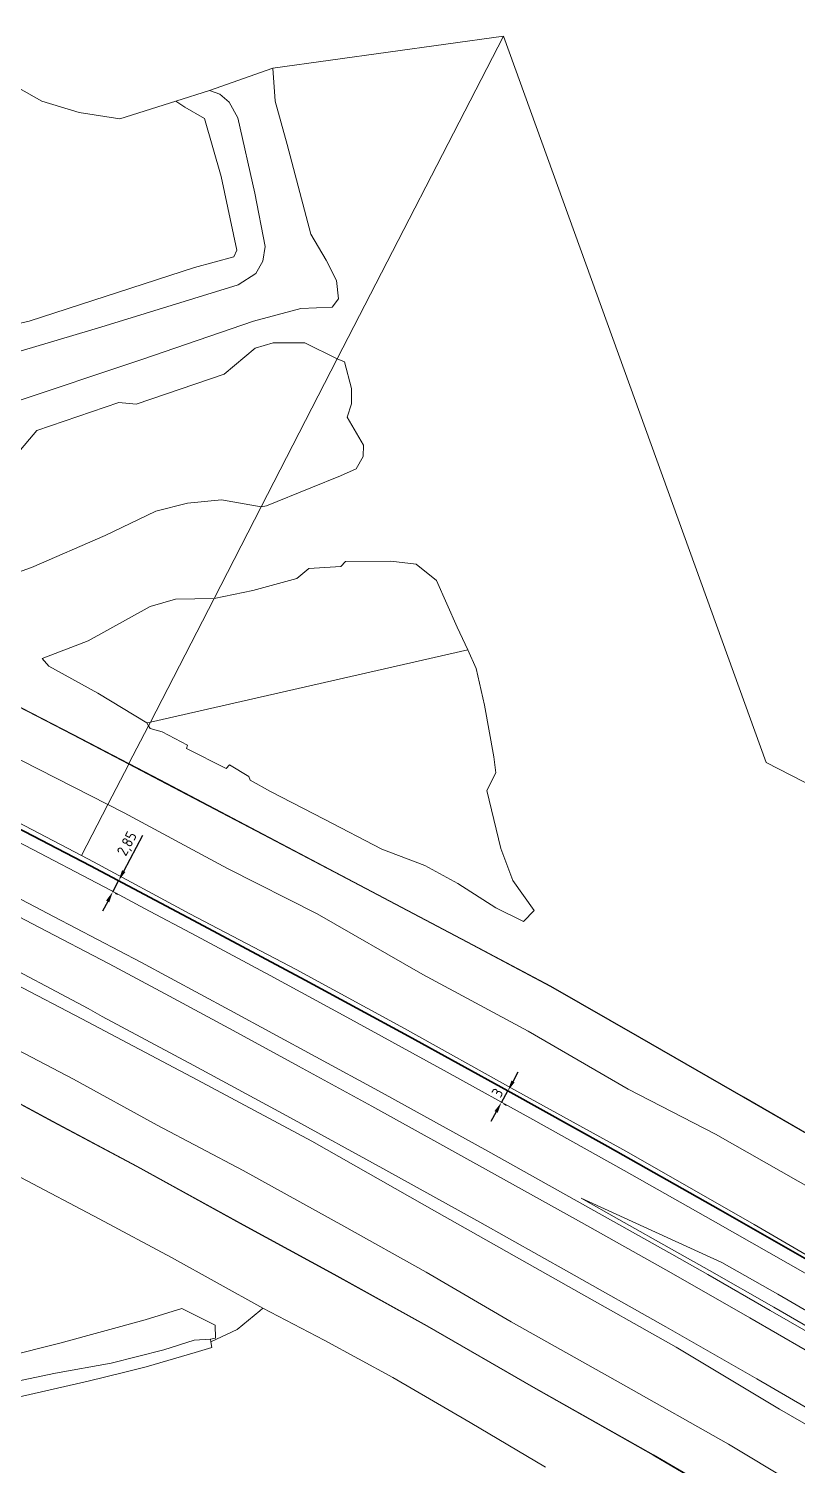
# Model space of a CAD drawing. Header units: metres. Extents: x 112942 to 118371, y 496117 to 499046.
# Drawn here: x 114003.4 to 114179.6, y 498168.8 to 498498.1 of the extents above; entities that cross this region are included whole.
import ezdxf

# ---------------------------------------------------------------- set-up
doc = ezdxf.new("R2010")
doc.units = ezdxf.units.M
for name, color, linetype, lineweight in [('B-WE-OG-TOPOKAART-G', 253, 'Continuous', 18), ('N-WE-KL-DATA_GLASVEZEL-G', 90, 'KL-GLASVEZEL-N', 35), ('N-WE-KL-DATA_GLASVEZEL-M', 7, 'Continuous', 18)]:
    doc.layers.add(name, color=color, linetype=linetype, lineweight=lineweight)
doc.styles.add('ISO', font='isocp.shx')
doc.linetypes.add('KL-GLASVEZEL-N', pattern='A,4,-1,[101,NLCS.SHX,S=0.5,R=0,X=0,Y=0],-1,4,-1,["G",Standard,S=1,R=0,X=-0.25,Y=-0.5],-1.5', length=12.5)
doc.dimstyles.new('ISO', dxfattribs={"dimtxt": 2.5, "dimasz": 2.5, "dimexe": 1.25, "dimexo": 0.625, "dimtad": 1, "dimtxsty": 'ISO', "dimcen": 2.5, "dimadec": 0, "dimazin": 0, "dimtfac": 1, "dimtmove": 0, "dimatfit": 3, "dimfxl": 1, "dimarcsym": 0})

# ---------------------------------------------------------------- blocks, each defined once
blk = doc.blocks.new('*D57')
at = {"layer": 'Defpoints', "color": 0, "transparency": 16777216}
for p in [(114113.19, 498254.61), (114113.19, 498254.61), (114111.73, 498251.99)]:
    blk.add_point(p, dxfattribs=at)
at = {"layer": 'N-WE-KL-DATA_GLASVEZEL-M', "color": 0, "lineweight": -2, "transparency": 16777216}
for p, q in [((114114.4, 498256.79), (114115.61, 498258.98)), ((114111.73, 498251.99), (114113.19, 498254.61)), ((114113.73, 498254.3), (114114.28, 498254)), ((114110.52, 498249.8), (114109.3, 498247.61)), ((114112.28, 498251.68), (114112.82, 498251.38))]:
    blk.add_line(p, q, dxfattribs=at)
at = {"layer": 'N-WE-KL-DATA_GLASVEZEL-M', "color": 0, "transparency": 16777216}
for points in [[(114114.03, 498257), (114114.76, 498256.59), (114113.19, 498254.61)], [(114110.15, 498250), (114110.88, 498249.6), (114111.73, 498251.99)]]:
    blk.add_solid(points, dxfattribs=at)
at = {"layer": 'N-WE-KL-DATA_GLASVEZEL-M', "color": 0, "transparency": 16777216, "insert": (114110.82, 498254.21), "char_height": 2.5, "attachment_point": 5, "rotation": 60.9563, "style": 'ISO'}
blk.add_mtext('3', dxfattribs=at)
blk = doc.blocks.new('*D58')
at = {"layer": 'Defpoints', "color": 0, "transparency": 16777216}
for p in [(114023.97, 498302.79), (114023.97, 498302.79), (114022.63, 498300.28)]:
    blk.add_point(p, dxfattribs=at)
at = {"layer": 'N-WE-KL-DATA_GLASVEZEL-M', "color": 0, "lineweight": -2, "transparency": 16777216}
for p, q in [((114025.14, 498305), (114029.5, 498313.21)), ((114022.63, 498300.28), (114023.97, 498302.79)), ((114023.42, 498303.09), (114022.86, 498303.38)), ((114023.18, 498299.98), (114023.73, 498299.69)), ((114021.46, 498298.07), (114020.28, 498295.86))]:
    blk.add_line(p, q, dxfattribs=at)
at = {"layer": 'N-WE-KL-DATA_GLASVEZEL-M', "color": 0, "transparency": 16777216}
for points in [[(114024.77, 498305.2), (114025.51, 498304.81), (114023.97, 498302.79)], [(114021.09, 498298.26), (114021.82, 498297.87), (114022.63, 498300.28)]]:
    blk.add_solid(points, dxfattribs=at)
at = {"layer": 'N-WE-KL-DATA_GLASVEZEL-M', "color": 0, "transparency": 16777216, "insert": (114026.09, 498311.18), "char_height": 2.5, "attachment_point": 5, "rotation": 62.0055, "style": 'ISO'}
blk.add_mtext('2,85', dxfattribs=at)

msp = doc.modelspace()

# ---------------------------------------------------------------- linework, layer by layer
at = {"layer": 'B-WE-OG-TOPOKAART-G'}
for points in [[(113971.416, 498501.22, -1.132), (114006.362, 498481.469, -1.132), (114014.941, 498478.868, -0.636), (114024.256, 498477.401, -1.08), (114037.073, 498481.455, -1.126), (114039.124, 498480.136, -1.135), (114043.695, 498477.537, -1.144), (114047.498, 498464.212, -1.138), (114051.053, 498447.369, -1.201), (114050.405, 498445.816, -1.201), (114041.337, 498443.381, -1.219), (114003.441, 498431.064, -1.17), (113976.757, 498425.05, -1.144)], [(113999.112, 498412.212, -0.927), (114029.327, 498422.234, -0.924), (114054.859, 498431.062, -0.924), (114065.764, 498433.939, -0.921), (114072.955, 498434.291, -0.913), (114074.399, 498436.192, -0.913), (114073.94, 498440.373, -0.962), (114071.565, 498445.033, -0.962), (114068.013, 498450.985, -0.962), (114062.603, 498471.517, -0.962), (114059.872, 498481.447, -0.959), (114059.346, 498489.037, -0.959), (114112.199, 498496.36, -1.097), (114074.111, 498422.409, -1.037), (114066.679, 498426.117, -0.861), (114059.365, 498426.059, -0.861), (114055.261, 498424.869, -0.861), (114048.136, 498418.92, -0.861), (114028.003, 498412.013, -0.852), (114024.019, 498412.396, -0.852), (114005.208, 498405.99, -0.835), (114000.655, 498400.593, -0.835)], [(114184.69, 498243.209, -1.116), (114167.251, 498253.275, -1.116), (114143.458, 498266.94, -1.116), (114123.053, 498278.61, -1.116), (114103.899, 498288.814, -1.116), (114079.298, 498301.777, -1.116), (114057.075, 498313.504, -1.116), (114033.474, 498325.894, -1.116), (114026.329, 498329.633, -1.116), (114030.813, 498338.339, -0.987), (114031.206, 498337.695, -1.02), (114033.951, 498336.952, -1.047), (114039.752, 498333.836, -1.047), (114039.545, 498333.11, -1.047), (114048.637, 498328.511, -1.117), (114049.358, 498329.352, -1.117), (114053.807, 498326.723, -1.117), (114054.098, 498325.863, -1.123), (114058.776, 498323.255, -1.123), (114071.083, 498316.906, -1.1), (114084.326, 498310.036, -1.11), (114094.146, 498306.285, -1.1), (114101.744, 498302.134, -1.087), (114110.484, 498296.626, -1.013), (114116.77, 498293.463, -1.083), (114119.278, 498296.009, -1.083), (114114.367, 498302.852, -1.083), (114111.575, 498310.176, -1.05), (114108.417, 498323.502, -1.05), (114110.445, 498327.568, -1.027), (114110.013, 498331.209, -1.043), (114107.835, 498343.039, -0.997), (114105.967, 498351.467, -1.007), (114104.006, 498355.717, -0.995), (114101.591, 498360.951, -0.98), (114096.848, 498371.614, -0.917), (114092.21, 498375.378, -0.943), (114086.381, 498376.077, -0.94), (114076.007, 498375.956, -0.947), (114074.929, 498374.793, -0.947), (114067.611, 498374.344, -0.9), (114064.821, 498372.046, -0.913), (114054.767, 498369.347, -0.95), (114045.844, 498367.523, -0.95), (114056.633, 498388.472, -1.032), (114057.841, 498388.717, -1.033), (114068.032, 498392.846, -1.033), (114074.874, 498395.625, -1.047), (114078.459, 498397.187, -1.05), (114080.056, 498400.065, -1.03), (114080.112, 498402.625, -1.03), (114076.357, 498409.071, -1.03), (114077.335, 498412.133, -1.03), (114077.371, 498415.588, -1.03), (114075.762, 498421.733, -1.04), (114074.111, 498422.409, -1.037), (114112.199, 498496.36, -1.097), (114172.461, 498329.889, -1.05), (114203.715, 498313.861, -1.02)], [(113992.846, 498421.694, -0.982), (114019.908, 498429.705, -0.959), (114051.399, 498439.372, -0.973), (114055.396, 498441.948, -1.002), (114057.057, 498444.822, -1.002), (114057.573, 498448.141, -1.002), (114055.17, 498460.361, -0.979), (114051.329, 498477.664, -1.005), (114049.319, 498481.246, -0.991), (114047.157, 498483.054, -0.991), (114044.782, 498483.919, -0.991), (114059.346, 498489.037, -0.959), (114059.872, 498481.447, -0.959), (114062.603, 498471.517, -0.962), (114068.013, 498450.985, -0.962), (114071.565, 498445.033, -0.962), (114073.94, 498440.373, -0.962), (114074.399, 498436.192, -0.913), (114072.955, 498434.291, -0.913), (114065.764, 498433.939, -0.921), (114054.859, 498431.062, -0.924), (114029.327, 498422.234, -0.924), (113999.112, 498412.212, -0.927)], [(114037.073, 498481.455, -1.126), (114044.782, 498483.919, -0.991), (114047.157, 498483.054, -0.991), (114049.319, 498481.246, -0.991), (114051.329, 498477.664, -1.005), (114055.17, 498460.361, -0.979), (114057.573, 498448.141, -1.002), (114057.057, 498444.822, -1.002), (114055.396, 498441.948, -1.002), (114051.399, 498439.372, -0.973), (114019.908, 498429.705, -0.959), (113992.846, 498421.694, -0.982)], [(113976.757, 498425.05, -1.144), (114003.441, 498431.064, -1.17), (114041.337, 498443.381, -1.219), (114050.405, 498445.816, -1.201), (114051.053, 498447.369, -1.201), (114047.498, 498464.212, -1.138), (114043.695, 498477.537, -1.144), (114039.124, 498480.136, -1.135), (114037.073, 498481.455, -1.126)], [(114000.655, 498400.593, -0.835), (114005.208, 498405.99, -0.835), (114024.019, 498412.396, -0.852), (114028.003, 498412.013, -0.852), (114048.136, 498418.92, -0.861), (114055.261, 498424.869, -0.861), (114059.365, 498426.059, -0.861), (114066.679, 498426.117, -0.861), (114074.111, 498422.409, -1.037), (114056.633, 498388.472, -1.032)], [(114056.633, 498388.472, -1.032), (114074.111, 498422.409, -1.037), (114075.762, 498421.733, -1.04), (114077.371, 498415.588, -1.03), (114077.335, 498412.133, -1.03), (114076.357, 498409.071, -1.03), (114080.112, 498402.625, -1.03), (114080.056, 498400.065, -1.03), (114078.459, 498397.187, -1.05), (114074.874, 498395.625, -1.047), (114068.032, 498392.846, -1.033), (114057.841, 498388.717, -1.033), (114056.633, 498388.472, -1.032)], [(114056.633, 498388.472, -1.032), (114047.543, 498390.071, -0.973), (114039.776, 498389.31, -0.973), (114032.506, 498387.517, -0.913), (114020.87, 498381.955, -0.841), (114004, 498374.623, -0.841), (113983.979, 498367.477, -0.832)], [(113983.979, 498367.477, -0.832), (114004, 498374.623, -0.841), (114020.87, 498381.955, -0.841), (114032.506, 498387.517, -0.913), (114039.776, 498389.31, -0.973), (114047.543, 498390.071, -0.973), (114056.633, 498388.472, -1.032), (114045.844, 498367.523, -0.95), (114036.99, 498367.301, -0.895), (114031.179, 498365.667, -0.895), (114016.976, 498357.8, -0.895), (114006.415, 498353.739, -0.913), (114008.001, 498352.01, -0.913), (114019.169, 498345.807, -0.913), (114030.416, 498338.989, -0.953), (114030.813, 498338.339, -0.987), (114026.329, 498329.633, -1.116)], [(114031.245, 498339.177, -0.953), (114045.844, 498367.523, -0.95), (114054.767, 498369.347, -0.95), (114064.821, 498372.046, -0.913), (114067.611, 498374.344, -0.9), (114074.929, 498374.793, -0.947), (114076.007, 498375.956, -0.947), (114086.381, 498376.077, -0.94), (114092.21, 498375.378, -0.943), (114096.848, 498371.614, -0.917), (114101.591, 498360.951, -0.98), (114104.006, 498355.717, -0.995), (114031.245, 498339.177, -0.953)], [(114015.472, 498308.553, 6.257), (113989.412, 498322.167, 6.23), (113964.804, 498334.639, 6.23), (113945.753, 498344.449, 6.057), (113923.315, 498355.584, 6.12), (113917.012, 498358.902, 6.115), (113925.096, 498370.382, -0.272), (113954.781, 498355.162, -0.22), (113970.862, 498346.269, 0.11), (113997.775, 498332.36, 0.103), (114021.494, 498320.245, 0.129), (114015.472, 498308.553, 6.257)], [(114031.245, 498339.177, -0.953), (114030.416, 498338.989, -0.953), (114019.169, 498345.807, -0.913), (114008.001, 498352.01, -0.913), (114006.415, 498353.739, -0.913), (114016.976, 498357.8, -0.895), (114031.179, 498365.667, -0.895), (114036.99, 498367.301, -0.895), (114045.844, 498367.523, -0.95), (114031.245, 498339.177, -0.953)], [(114030.813, 498338.339, -0.987), (114031.245, 498339.177, -0.953), (114104.006, 498355.717, -0.995), (114105.967, 498351.467, -1.007), (114107.835, 498343.039, -0.997), (114110.013, 498331.209, -1.043), (114110.445, 498327.568, -1.027), (114108.417, 498323.502, -1.05), (114111.575, 498310.176, -1.05), (114114.367, 498302.852, -1.083), (114119.278, 498296.009, -1.083), (114116.77, 498293.463, -1.083), (114110.484, 498296.626, -1.013), (114101.744, 498302.134, -1.087), (114094.146, 498306.285, -1.1), (114084.326, 498310.036, -1.11), (114071.083, 498316.906, -1.1), (114058.776, 498323.255, -1.123), (114054.098, 498325.863, -1.123), (114053.807, 498326.723, -1.117), (114049.358, 498329.352, -1.117), (114048.637, 498328.511, -1.117), (114039.545, 498333.11, -1.047), (114039.752, 498333.836, -1.047), (114033.951, 498336.952, -1.047), (114031.206, 498337.695, -1.02), (114030.813, 498338.339, -0.987)], [(113994.5, 498346, -0.843), (114013.498, 498336.235, -0.84), (114026.283, 498329.544, -0.855), (114021.494, 498320.245, 0.129)], [(114026.283, 498329.544, -0.855), (114013.498, 498336.235, -0.84), (113994.5, 498346, -0.843)], [(113994.546, 498346.089, -1.1), (114013.544, 498336.324, -1.1), (114026.329, 498329.633, -1.116), (114026.283, 498329.544, -0.855)], [(114026.329, 498329.633, -1.116), (114013.544, 498336.324, -1.1), (113994.546, 498346.089, -1.1)], [(114030.813, 498338.339, -0.987), (114030.416, 498338.989, -0.953), (114031.245, 498339.177, -0.953), (114030.813, 498338.339, -0.987)], [(114021.494, 498320.245, 0.129), (113997.775, 498332.36, 0.103)], [(114226.834, 498218.514, -0.935), (114221.578, 498208.678, 0.217), (114218.066, 498210.683, 0.22), (114187.068, 498229.807, 0.07), (114160.811, 498244.714, 0.09), (114140.788, 498255.004, 0.2), (114117.894, 498268.329, 0.22), (114093.724, 498281.305, 0.177), (114069.459, 498295.199, 0.183), (114048.927, 498305.576, 0.18), (114025.221, 498318.342, 0.133), (114021.494, 498320.245, 0.129), (114026.283, 498329.544, -0.855), (114033.428, 498325.805, -0.863), (114057.028, 498313.416, -0.873), (114079.251, 498301.689, -0.857), (114103.852, 498288.726, -0.88), (114123.005, 498278.522, -0.933), (114143.408, 498266.853, -0.95), (114167.201, 498253.188, -0.92), (114184.64, 498243.122, -0.943), (114205.187, 498231.517, -0.983), (114223.873, 498220.288, -0.947), (114226.834, 498218.514, -0.935)], [(114184.64, 498243.122, -0.943), (114167.201, 498253.188, -0.92), (114143.408, 498266.853, -0.95), (114123.005, 498278.522, -0.933), (114103.852, 498288.726, -0.88), (114079.251, 498301.689, -0.857), (114057.028, 498313.416, -0.873), (114033.428, 498325.805, -0.863), (114026.283, 498329.544, -0.855), (114026.329, 498329.633, -1.116), (114033.474, 498325.894, -1.116), (114057.075, 498313.504, -1.116), (114079.298, 498301.777, -1.116), (114103.899, 498288.814, -1.116), (114123.053, 498278.61, -1.116), (114143.458, 498266.94, -1.116), (114167.251, 498253.275, -1.116), (114184.69, 498243.209, -1.116)], [(113989.412, 498322.167, 6.23), (114015.472, 498308.553, 6.257), (114018.185, 498307.136, 6.26), (114040.288, 498295.244, 6.287), (114064.71, 498282.483, 6.313), (114089.548, 498268.967, 6.3), (114115.293, 498254.577, 6.233), (114140.422, 498240.735, 6.247), (114169.703, 498224.019, 6.2), (114209.531, 498200.798, 6.183)], [(114221.578, 498208.678, 0.217), (114215.458, 498197.237, 6.227), (114209.531, 498200.798, 6.183), (114169.703, 498224.019, 6.2), (114140.422, 498240.735, 6.247), (114115.293, 498254.577, 6.233), (114089.548, 498268.967, 6.3), (114064.71, 498282.483, 6.313), (114040.288, 498295.244, 6.287), (114018.185, 498307.136, 6.26), (114015.472, 498308.553, 6.257), (114021.494, 498320.245, 0.129), (114025.221, 498318.342, 0.133), (114048.927, 498305.576, 0.18), (114069.459, 498295.199, 0.183), (114093.724, 498281.305, 0.177), (114117.894, 498268.329, 0.22), (114140.788, 498255.004, 0.2), (114160.811, 498244.714, 0.09), (114187.068, 498229.807, 0.07), (114218.066, 498210.683, 0.22), (114221.578, 498208.678, 0.217)], [(114181.891, 498212.522, 6.751), (114160.322, 498224.861, 6.756), (114139.877, 498236.416, 6.757), (114118.953, 498248.059, 6.745), (114099.288, 498258.902, 6.743), (114076.271, 498271.528, 6.75), (114058.684, 498281.052, 6.747), (114041.725, 498290.202, 6.748), (114029.876, 498296.442, 6.765), (114022.245, 498300.555, 6.752), (114000.968, 498311.748, 6.72)], [(114000.968, 498311.748, 6.72), (114022.245, 498300.555, 6.752), (114029.876, 498296.442, 6.765), (114041.725, 498290.202, 6.748), (114058.684, 498281.052, 6.747), (114076.271, 498271.528, 6.75), (114099.288, 498258.902, 6.743), (114118.953, 498248.059, 6.745), (114139.877, 498236.416, 6.757), (114160.322, 498224.861, 6.756), (114181.891, 498212.522, 6.751)], [(113989.811, 498304.703, 6.995), (114009.183, 498294.534, 7.029), (114029.055, 498284.101, 7.024), (114049.437, 498273.143, 7.01), (114069.203, 498262.428, 7.037), (114084.381, 498254.167, 7.017), (114108.636, 498240.779, 6.998), (114150.839, 498217.192, 6.996), (114159.095, 498212.509, 6.988), (114173.353, 498204.285, 6.995), (114185.221, 498197.502, 6.981)], [(114108.636, 498240.779, 6.998), (114084.381, 498254.167, 7.017), (114069.203, 498262.428, 7.037), (114049.437, 498273.143, 7.01), (114029.055, 498284.101, 7.024), (114009.183, 498294.534, 7.029), (113989.811, 498304.703, 6.995)], [(114187.752, 498191.596, 6.987), (114168.705, 498202.578, 6.999), (114150.625, 498212.922, 7.004), (114130.107, 498224.46, 6.996), (114114.308, 498233.285, 6.974), (114097.606, 498242.507, 6.962), (114082.008, 498251.1, 6.972), (114065.236, 498260.274, 6.974), (114050.234, 498268.451, 6.976), (114035.67, 498276.304, 6.966), (114021.819, 498283.735, 6.974), (114005.658, 498292.129, 6.984), (113990.617, 498300.003, 6.972)], [(113990.617, 498300.003, 6.972), (114005.658, 498292.129, 6.984), (114021.819, 498283.735, 6.974), (114035.67, 498276.304, 6.966), (114050.234, 498268.451, 6.976), (114065.236, 498260.274, 6.974), (114082.008, 498251.1, 6.972), (114097.606, 498242.507, 6.962), (114114.308, 498233.285, 6.974), (114130.107, 498224.46, 6.996), (114150.625, 498212.922, 7.004), (114168.705, 498202.578, 6.999), (114187.752, 498191.596, 6.987)], [(113993.569, 498285.87, 6.751), (114016.991, 498273.491, 6.795), (114020.172, 498271.7, 6.727), (114041.248, 498260.457, 6.711), (114063.401, 498248.468, 6.727), (114084.511, 498236.837, 6.712), (114106.825, 498224.53, 6.701), (114127.189, 498213.114, 6.719), (114149.448, 498200.538, 6.734), (114170.279, 498188.638, 6.731), (114192.801, 498175.542, 6.709)], [(114063.401, 498248.468, 6.727), (114041.248, 498260.457, 6.711), (114020.172, 498271.7, 6.727), (114016.991, 498273.491, 6.795), (113993.569, 498285.87, 6.751)], [(114199.687, 498167.756, 6.379), (114193.348, 498155.905, 0.139), (114192.176, 498156.614, 0.137), (114163.807, 498173.646, 0.277), (114139.701, 498187.245, 0.25), (114113.947, 498201.727, 0.17), (114094.501, 498213.073, 0.193), (114075.619, 498223.612, 0.147), (114052.497, 498236.385, 0.07), (114032.793, 498246.739, 0.063), (114013.597, 498257.343, 0.16), (113994.261, 498267.368, 0.141), (114000.294, 498279.082, 6.4), (114015.521, 498271.12, 6.43), (114042.013, 498257.175, 6.397), (114068.302, 498243.076, 6.387), (114096.917, 498226.869, 6.293), (114127.107, 498209.785, 6.43), (114151.767, 498195.86, 6.297), (114175.482, 498181.656, 6.3), (114197.127, 498169.25, 6.387), (114199.687, 498167.756, 6.379)], [(114197.127, 498169.25, 6.387), (114175.482, 498181.656, 6.3), (114151.767, 498195.86, 6.297), (114127.107, 498209.785, 6.43), (114096.917, 498226.869, 6.293), (114068.302, 498243.076, 6.387), (114042.013, 498257.175, 6.397), (114015.521, 498271.12, 6.43), (114000.294, 498279.082, 6.4)], [(114193.348, 498155.905, 0.139), (114188.23, 498146.325, -0.776), (114187.253, 498146.928, -0.773), (114165.189, 498160.328, -0.773), (114146.598, 498171.24, -0.753), (114119.12, 498186.707, -0.717), (114094.745, 498200.796, -0.707), (114073.361, 498212.608, -0.72), (114052.608, 498223.938, -0.737), (114028.157, 498237.41, -0.717), (114008.962, 498247.647, -0.737), (113989.489, 498258.1, -0.672), (113994.261, 498267.368, 0.141), (114013.597, 498257.343, 0.16), (114032.793, 498246.739, 0.063), (114052.497, 498236.385, 0.07), (114075.619, 498223.612, 0.147), (114094.501, 498213.073, 0.193), (114113.947, 498201.727, 0.17), (114139.701, 498187.245, 0.25), (114163.807, 498173.646, 0.277), (114192.176, 498156.614, 0.137), (114193.348, 498155.905, 0.139)], [(114121.823, 498168.39, -0.819), (114104.583, 498178.63, -0.817), (114086.837, 498188.945, -0.83), (114071.125, 498197.483, -0.847), (114057.057, 498204.856, -0.878), (114036.069, 498216.441, -0.85), (114019.538, 498225.27, -0.86), (114001.583, 498234.8, -0.88), (113982.636, 498244.79, -0.903), (113989.442, 498258.012, -1.116), (114008.915, 498247.559, -1.116), (114028.109, 498237.322, -1.116), (114052.56, 498223.85, -1.116), (114073.313, 498212.52, -1.116), (114094.696, 498200.709, -1.116), (114119.07, 498186.62, -1.116), (114146.548, 498171.153, -1.116), (114165.138, 498160.242, -1.116)], [(114188.23, 498146.325, -0.776), (114188.177, 498146.24, -1.105), (114187.201, 498146.843, -1.116), (114165.138, 498160.242, -1.116), (114146.548, 498171.153, -1.116), (114119.07, 498186.62, -1.116), (114094.696, 498200.709, -1.116), (114073.313, 498212.52, -1.116), (114052.56, 498223.85, -1.116), (114028.109, 498237.322, -1.116), (114008.915, 498247.559, -1.116), (113989.442, 498258.012, -1.116), (113989.489, 498258.1, -0.672), (114008.962, 498247.647, -0.737), (114028.157, 498237.41, -0.717), (114052.608, 498223.938, -0.737), (114073.361, 498212.608, -0.72), (114094.745, 498200.796, -0.707), (114119.12, 498186.707, -0.717), (114146.598, 498171.24, -0.753), (114165.189, 498160.328, -0.773), (114187.253, 498146.928, -0.773), (114188.23, 498146.325, -0.776)], [(114192.801, 498175.542, 6.709), (114170.279, 498188.638, 6.731), (114149.448, 498200.538, 6.734), (114127.189, 498213.114, 6.719), (114106.825, 498224.53, 6.701), (114084.511, 498236.837, 6.712), (114063.401, 498248.468, 6.727)], [(113973.798, 498227.637, -1.359), (113982.342, 498229.79, -1.347), (113978.65, 498237.058, -1.273), (113982.636, 498244.79, -0.903), (114001.583, 498234.8, -0.88), (114019.538, 498225.27, -0.86), (114036.069, 498216.441, -0.85), (114057.057, 498204.856, -0.878), (114056.324, 498204.254, -0.737), (114051.125, 498199.931, -0.987), (114045.131, 498197.08, -1.683), (114045.047, 498197.7, -1.693), (114046.144, 498197.958, -1.45), (114046.088, 498200.968, -1.39), (114038.452, 498204.774, -1.39), (114030.054, 498202.146, -1.393), (114010.473, 498196.796, -1.423), (113985.204, 498190.453, -1.46), (113965.85, 498185.956, -1.46), (113956.89, 498190.947, -1.427), (113955.345, 498191.808, -1.445), (113973.798, 498227.637, -1.359)], [(114185.221, 498197.502, 6.981), (114173.353, 498204.285, 6.995), (114159.095, 498212.509, 6.988), (114150.839, 498217.192, 6.996), (114108.636, 498240.779, 6.998)], [(114186.228, 498198.14, 6.971), (114174.198, 498205.057, 6.974), (114159.432, 498213.495, 6.983), (114151.432, 498217.999, 6.988), (114138.653, 498225.187, 6.975), (114130.027, 498230.069, 6.984), (114149.735, 498221.012, 6.957), (114162.285, 498215.306, 6.923), (114175.147, 498208.024, 6.911), (114190.129, 498199.311, 6.895)], [(113974.638, 498181.06, -1.633), (113965.85, 498185.956, -1.46), (113985.204, 498190.453, -1.46), (114010.473, 498196.796, -1.423), (114030.054, 498202.146, -1.393), (114038.452, 498204.774, -1.39), (114046.088, 498200.968, -1.39), (114046.144, 498197.958, -1.45), (114045.047, 498197.7, -1.693), (114041.313, 498197.46, -1.693), (114034.328, 498195.302, -1.67), (114022.264, 498192.235, -1.7), (114009.518, 498189.933, -1.667), (113997.513, 498187.377, -1.667), (113983.794, 498183.683, -1.673), (113974.638, 498181.06, -1.633)], [(114005.741, 498163.732, -1.57), (113990.796, 498172.058, -1.553), (113978.922, 498178.673, -1.703), (113993.358, 498183.081, -1.693), (114001.896, 498184.691, -1.7), (114017.007, 498188.114, -1.713), (114025.358, 498190.181, -1.698), (114030.249, 498191.391, -1.69), (114041.52, 498194.703, -1.657), (114045.301, 498195.818, -1.663), (114045.131, 498197.08, -1.683), (114051.125, 498199.931, -0.987), (114056.324, 498204.254, -0.737), (114057.057, 498204.856, -0.878)], [(114057.057, 498204.856, -0.878), (114071.125, 498197.483, -0.847), (114086.837, 498188.945, -0.83), (114104.583, 498178.63, -0.817), (114121.823, 498168.39, -0.819)], [(114045.131, 498197.08, -1.683), (114045.301, 498195.818, -1.663), (114041.52, 498194.703, -1.657), (114030.249, 498191.391, -1.69), (114025.358, 498190.181, -1.698), (114017.007, 498188.114, -1.713), (114001.896, 498184.691, -1.7), (113993.358, 498183.081, -1.693), (113978.922, 498178.673, -1.703), (113974.638, 498181.06, -1.633), (113983.794, 498183.683, -1.673), (113997.513, 498187.377, -1.667), (114009.518, 498189.933, -1.667), (114022.264, 498192.235, -1.7), (114034.328, 498195.302, -1.67), (114041.313, 498197.46, -1.693), (114045.047, 498197.7, -1.693), (114045.131, 498197.08, -1.683)]]:
    msp.add_polyline3d(points, dxfattribs=at)
at = {"layer": 'N-WE-KL-DATA_GLASVEZEL-G', "flags": 128}
msp.add_lwpolyline([(113099.712, 499014.37), (113099.44, 499003.59), (113099.499, 498999.792), (113099.804, 498996.137), (113099.53, 498968.354), (113099.566, 498951.056), (113099.476, 498942.658), (113099.726, 498939.408), (113100.155, 498937.952), (113101.157, 498935.413), (113102.32, 498932.796), (113103.399, 498931.465), (113105.433, 498929.886), (113106.674, 498929.14), (113108.587, 498928.742), (113115.604, 498928.288), (113129.599, 498927.262), (113152.277, 498925.63), (113152.278, 498925.63), (113175.725, 498923.657), (113198.974, 498921.279), (113220.698, 498917.529), (113241.314, 498911.718), (113259.89, 498904.498), (113281.526, 498893.155), (113301.308, 498879.664), (113319.784, 498863.537), (113333.555, 498848.523), (113341.231, 498838.155), (113343.813, 498834.565), (113349.506, 498825.765), (113354.73, 498816.673), (113359.468, 498807.319), (113363.708, 498797.729), (113367.618, 498787.457), (113368.69, 498784.539), (113369.84, 498781.239), (113370.932, 498777.919), (113371.966, 498774.58), (113372.942, 498771.223), (113373.858, 498767.849), (113374.715, 498764.461), (113375.512, 498761.057), (113376.249, 498757.641), (113376.904, 498754.201), (113377.495, 498750.762), (113378.051, 498747.312), (113378.547, 498743.858), (113378.751, 498742.291), (113379.096, 498739.399), (113379.409, 498736.448), (113379.688, 498733.512), (113379.978, 498730.104), (113380.237, 498726.718), (113380.477, 498723.355), (113380.731, 498719.632), (113381.013, 498716.6), (113381.313, 498713.488), (113381.645, 498710.241), (113382.004, 498707.026), (113382.398, 498703.847), (113382.864, 498700.521), (113383.288, 498697.357), (113383.734, 498694.396), (113384.26, 498691.285), (113384.844, 498688.186), (113385.484, 498685.098), (113386.182, 498682.023), (113386.937, 498678.961), (113387.748, 498675.913), (113388.615, 498672.881), (113389.539, 498669.866), (113390.518, 498666.868), (113391.552, 498663.889), (113392.642, 498660.93), (113393.786, 498657.991), (113394.984, 498655.073), (113396.236, 498652.179), (113397.542, 498649.308), (113398.9, 498646.462), (113400.311, 498643.642), (113401.774, 498640.848), (113403.288, 498638.082), (113404.854, 498635.344), (113406.469, 498632.635), (113408.135, 498629.958), (113409.85, 498627.311), (113411.614, 498624.697), (113413.425, 498622.115), (113415.285, 498619.568), (113417.191, 498617.056), (113419.143, 498614.579), (113421.141, 498612.139), (113423.183, 498609.736), (113425.27, 498607.372), (113427.401, 498605.046), (113429.574, 498602.761), (113431.788, 498600.516), (113434.044, 498598.312), (113436.344, 498596.148), (113437.799, 498594.819), (113441.055, 498591.955), (113443.465, 498589.927), (113445.915, 498587.941), (113448.402, 498586.001), (113450.924, 498584.108), (113453.48, 498582.262), (113456.07, 498580.463), (113458.734, 498578.718), (113461.177, 498577.178), (113463.659, 498575.644), (113466.184, 498574.143), (113469.543, 498572.148), (113472.314, 498570.568), (113475.129, 498569.013), (113477.98, 498567.48), (113480.865, 498565.962), (113483.778, 498564.454), (113489.504, 498561.531), (113492.64, 498560.008), (113501.635, 498555.639), (113510.63, 498551.27), (113519.626, 498546.901), (113528.621, 498542.532), (113537.616, 498538.163), (113546.611, 498533.794), (113555.593, 498529.431), (113560.418, 498527.154), (113579.63, 498518.055), (113601.833, 498507.934), (113627.27, 498496.378), (113627.896, 498496.699), (113651.209, 498486.151), (113674.376, 498475.686), (113700.62, 498463.505), (113723.402, 498452.851), (113747.607, 498441.92), (113826.936, 498407.232), (113831.96, 498404.555), (113856.291, 498390.206), (113876.281, 498378.09), (113881.116, 498375.349), (113901.444, 498365.312), (113923.487, 498354.345), (113947.094, 498342.456), (113969.922, 498330.857), (113998.595, 498316.097), (114017.505, 498306.229), (114042.278, 498293.06), (114066.728, 498280.02), (114090.418, 498267.163), (114113.179, 498254.611), (114113.179, 498254.611), (114136.142, 498241.86), (114161.935, 498227.268), (114186.026, 498213.509), (114206.354, 498201.808), (114231.746, 498186.946), (114255.923, 498172.65), (114282.573, 498156.533), (114306.156, 498142.09), (114330.404, 498127.051), (114353.649, 498112.661), (114377.173, 498098.282), (114400.39, 498084.264), (114400.39, 498084.264), (114400.39, 498084.264), (114424.381, 498069.86), (114447.304, 498056.342), (114471.846, 498042.035), (114494.618, 498028.886), (114509.723, 498020.344), (114519.828, 498014.63), (114532.295, 498007.637), (114547.431, 497999.207), (114554.569, 497995.219), (114561.698, 497991.236), (114576.34, 497983.145), (114594.008, 497973.536), (114612.78, 497963.411), (114629.357, 497954.521), (114637.087, 497950.389), (114659.016, 497938.907), (114663.476, 497936.6), (114670.112, 497933.227), (114681.314, 497927.562), (114688.002, 497924.245), (114688.002, 497924.245), (114699.381, 497918.468), (114713.724, 497911.12), (114722.775, 497906.57), (114739.305, 497898.205), (114758.236, 497888.959), (114781.307, 497877.636), (114789.929, 497873.442), (114806.071, 497865.567), (114820.247, 497858.793), (114832.07, 497853.143), (114839.35, 497849.661), (114859.114, 497839.161), (114859.834, 497838.808), (114861.029, 497838.223), (114918.608, 497811.949), (114920.617, 497810.991), (114927.641, 497808.928), (114945.501, 497801.09), (114955.15, 497796.805), (114965.848, 497790.973), (114978.069, 497784.16), (114993.439, 497777.439), (115009.534, 497770.42), (115024.846, 497763.803), (115042.759, 497756.185), (115061.558, 497748.294), (115077.255, 497741.973), (115077.779, 497741.733), (115092.907, 497735.4), (115110.354, 497728.204), (115119.312, 497724.566), (115128.235, 497737.264), (115131.2, 497735.069), (115137.069, 497730.88), (115143.723, 497726.432), (115148.029, 497723.754), (115152.972, 497720.979), (115157.087, 497718.73), (115164.692, 497714.92), (115172.898, 497710.903), (115184.421, 497705.42), (115193.888, 497701.085), (115205.145, 497695.936), (115213.536, 497692.157), (115219.93, 497689.177), (115224.911, 497687.06), (115232.819, 497683.83), (115236.05, 497682.537), (115239.06, 497681.366), (115251.825, 497676.544), (115276.956, 497667.151), (115291.756, 497661.561), (115301.108, 497658.029), (115320.058, 497650.863), (115338.866, 497643.693), (115343.986, 497641.686), (115350.871, 497638.768), (115360.275, 497634.799), (115365.004, 497632.73), (115366.013, 497632.289), (115368.097, 497631.377), (115378.556, 497626.904), (115381.75, 497621.432), (115390.867, 497617.898), (115409.483, 497610.935), (115429.461, 497603.463), (115472.724, 497587.274), (115509.337, 497573.467), (115554.049, 497556.742), (115598.687, 497540.018), (115647.817, 497521.572), (115674.818, 497511.419), (115678.607, 497521.062), (115684.944, 497518.686), (115735.335, 497499.843), (115749.331, 497494.619), (115760.346, 497490.443), (115766.452, 497487.922), (115783.719, 497479.9), (115812.497, 497466.388), (115840.452, 497453.266), (115858.018, 497445.157), (115866.741, 497441.75), (115868.95, 497447.502), (115869.315, 497448.433, -0.1086482), (116037.119, 497385.881), (116033.732, 497377.249), (116036.858, 497376.155), (116055.709, 497369.801), (116070.22, 497365.032), (116083.866, 497360.782), (116098.486, 497356.612), (116108.822, 497353.737), (116119.993, 497350.693), (116139.214, 497345.83), (116156.574, 497341.763), (116175.357, 497337.731), (116192.155, 497334.492), (116209.518, 497331.394), (116229.215, 497328.132), (116252.122, 497324.636), (116273.129, 497321.579), (116294.892, 497318.468), (116318.004, 497315.13), (116350.283, 497310.51), (116375.702, 497308.929), (116382.507, 497308.552), (116391.295, 497307.551), (116394.42, 497307.113), (116414.484, 497304.356), (116428.189, 497302.486), (116446.786, 497300.064), (116447.908, 497300.203), (116465.238, 497297.672), (116484.7, 497295.014), (116499.765, 497292.854), (116518.539, 497290.195), (116530.143, 497288.552), (116530.143, 497288.552), (116543.156, 497286.449), (116557.771, 497284.095), (116583.542, 497280.464), (116599.888, 497278.119), (116603.095, 497277.66), (116619.573, 497275.303), (116621.152, 497275.082), (116633.544, 497273.341), (116633.545, 497273.341), (116653.547, 497270.317), (116671.848, 497267.597), (116690.341, 497264.969), (116706.459, 497262.623), (116729, 497259.366), (116746.183, 497256.921), (116746.184, 497256.921), (116763.721, 497254.622), (116779.247, 497252.629), (116791.531, 497250.928), (116804.353, 497248.974), (116819.991, 497246.579), (116821.942, 497246.281), (116839.124, 497243.442), (116854.06, 497240.888), (116866.134, 497238.738), (116881.205, 497235.958), (116895.36, 497233.221), (116911.178, 497229.829), (116922.465, 497227.404), (116928.773, 497226.001), (116935.648, 497224.384), (116950.836, 497220.819), (116958.714, 497218.906), (116965.477, 497217.317), (116970.562, 497216.021), (116987.366, 497211.877), (117002.705, 497207.462), (117002.705, 497207.462), (117026.556, 497200.667), (117041.28, 497196.413), (117055.76, 497192.029), (117063.582, 497189.546), (117071.053, 497187.195), (117080.69, 497184.04), (117093.272, 497179.894), (117102.488, 497176.852), (117114.903, 497172.605), (117124.555, 497169.23), (117134.115, 497165.827), (117143.269, 497162.513), (117150.342, 497159.896), (117159.785, 497156.382), (117168.774, 497152.871), (117182.119, 497147.629), (117192.881, 497143.365), (117204.198, 497138.799), (117217.184, 497133.348), (117226.157, 497129.506), (117239.846, 497123.574), (117253.21, 497117.561), (117269.955, 497109.886), (117278.809, 497105.935), (117302.805, 497094.576), (117323.216, 497084.391), (117346.155, 497072.511), (117363.367, 497063.365), (117378.148, 497055.442), (117384.742, 497052.043), (117399.04, 497044.254), (117409.51, 497038.487), (117420.5, 497032.438), (117432.495, 497025.833), (117444.112, 497019.348), (117453.997, 497013.779), (117460.381, 497010.106), (117462.6, 497008.829), (117467.424, 497005.984), (117473.009, 497002.315), (117482.442, 496995.949), (117488.683, 496991.858), (117493.711, 496988.515), (117505.616, 496980.429), (117514.441, 496974.41), (117525.05, 496967.096), (117535.796, 496959.485), (117547.23, 496951.267), (117557.585, 496943.711), (117574.725, 496930.877), (117584.774, 496923.248), (117592.054, 496917.522), (117597.844, 496912.957), (117613.512, 496900.322), (117621.06, 496894.333), (117626.229, 496889.908), (117630.809, 496885.962), (117636.101, 496880.593), (117685.655, 496838.529), (117692.098, 496833.912), (117696.353, 496830.657), (117701.07, 496827.085), (117706.802, 496822.941), (117710.585, 496820.306), (117715.134, 496817.45), (117719.576, 496814.837), (117722.919, 496812.983), (117718.587, 496804.541), (117720.016, 496802.775), (117728.12, 496798.196), (117740.789, 496785.864), (117748.266, 496778.386), (117756.127, 496770.477), (117770.21, 496756.008), (117775.046, 496747.786), (117803.816, 496716.504), (117807.167, 496716.328), (117813.787, 496708.903), (117815.669, 496706.776), (117792.341, 496684.844), (117796.417, 496680.267), (117805.765, 496669.56), (117810.369, 496664.123), (117816.572, 496656.462), (117820.684, 496651.328), (117828.744, 496641.238), (117838.669, 496628.681), (117849.95, 496614.025), (117862.38, 496598.118, -0.4142136), (117862.164, 496596.364), (117861.342, 496595.721, 0.4038997), (117861.1, 496594.002), (117896.691, 496544.976), (117898.377, 496542.654), (117901.058, 496544.599), (117910.823, 496530.799), (117912.397, 496528.613), (117919.735, 496517.522), (117924.034, 496510.821), (117926.852, 496506.352), (117929.449, 496501.812), (117931.551, 496497.719), (117932.901, 496494.763), (117933.935, 496492.403), (117934.954, 496489.973), (117935.883, 496487.497), (117936.745, 496485.072), (117937.542, 496482.62), (117938.237, 496480.116), (117938.515, 496478.903), (117939.155, 496478.359), (117960.435, 496460.288), (117970.788, 496447.015), (117978.262, 496436.696), (117997.148, 496409), (118016.891, 496379.416), (118034.954, 496351.955), (118044.736, 496336.863), (118041.01, 496334.447), (118041.587, 496333.505), (118042.91, 496333.206), (118069.408, 496350.361), (118089.138, 496359.544), (118098.753, 496366.148), (118097.882, 496367.416), (118095.05, 496369.546), (118086.345, 496370.643)], format="xyb", dxfattribs=at)

# ---------------------------------------------------------------- dimensions: what is measured, and where the dimension line sits
at = {"layer": 'N-WE-KL-DATA_GLASVEZEL-M'}
for p1, p2, picture, middle in [((114022.63, 498300.277), (114023.968, 498302.793), '*D58', (114026.087, 498311.175)), ((114111.729, 498251.985), (114113.185, 498254.608), '*D57', (114110.818, 498254.207))]:
    dim = msp.add_aligned_dim(p1=p1, p2=p2, distance=0, dimstyle='ISO', dxfattribs=at)
    dim.commit()
    dim.dimension.update_dxf_attribs({"geometry": picture, "text_midpoint": middle})

doc.saveas('drawing.dxf')
